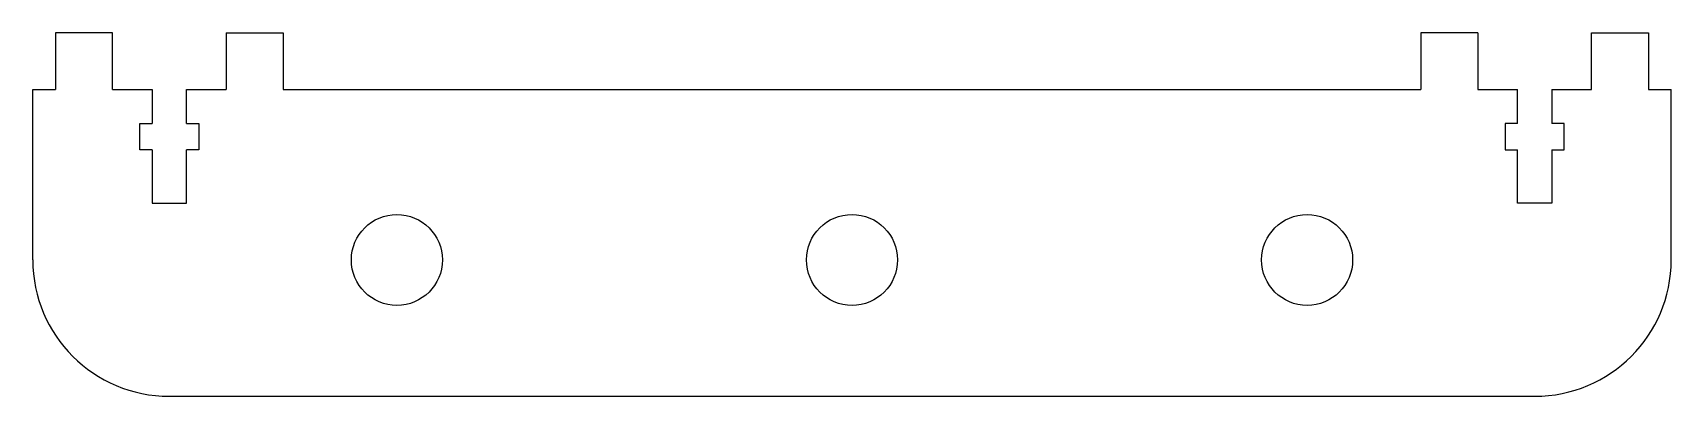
# Model space of a CAD drawing. Header units: millimetres. Extents: x -72 to 72, y -12 to 20.
import ezdxf

# ---------------------------------------------------------------- set-up
doc = ezdxf.new("R2010")
doc.units = ezdxf.units.MM

msp = doc.modelspace()

# ---------------------------------------------------------------- linework, layer by layer
at = {"color": 7, "linetype": 'Continuous', "lineweight": 25}
for p, q in [((-65, 20), (-70, 20)), ((-70, 20), (-70, 15)), ((-65, 15), (-65, 20)), ((-55, 20), (-50, 20)), ((-55, 20), (-55, 15)), ((-50, 20), (-50, 15)), ((55, 20), (50, 20)), ((50, 20), (50, 15)), ((55, 20), (55, 15)), ((65, 20), (70, 20)), ((65, 15), (65, 20)), ((70, 20), (70, 15)), ((-72, 15), (-70, 15)), ((-72, 0), (-72, 15)), ((-65, 15), (-61.5, 15)), ((-61.5, 15), (-61.5, 12)), ((-58.5, 15), (-55, 15)), ((-58.5, 12), (-58.5, 15)), ((-50, 15), (50, 15)), ((55, 15), (58.5, 15)), ((58.5, 12), (58.5, 15)), ((61.5, 15), (65, 15)), ((61.5, 15), (61.5, 12)), ((70, 15), (72, 15)), ((72, 0), (72, 15)), ((-62.6, 9.7), (-62.6, 12)), ((-62.6, 12), (-61.5, 12)), ((-58.5, 12), (-57.4, 12)), ((-57.4, 12), (-57.4, 9.7)), ((58.5, 12), (57.4, 12)), ((57.4, 12), (57.4, 9.7)), ((62.6, 12), (61.5, 12)), ((62.6, 9.7), (62.6, 12)), ((-61.5, 9.7), (-62.6, 9.7)), ((-61.5, 9.7), (-61.5, 5)), ((-57.4, 9.7), (-58.5, 9.7)), ((-58.5, 5), (-58.5, 9.7)), ((57.4, 9.7), (58.5, 9.7)), ((58.5, 5), (58.5, 9.7)), ((61.5, 9.7), (62.6, 9.7)), ((61.5, 9.7), (61.5, 5)), ((-61.5, 5), (-58.5, 5)), ((61.5, 5), (58.5, 5)), ((-60, -12), (60, -12))]:
    msp.add_line(p, q, dxfattribs=at)
for centre in [(-40, 0), (0, 0), (40, 0)]:
    msp.add_circle(centre, 4, dxfattribs=at)
for centre, start, end in [((-60, 0), 180, 270), ((60, 0), 270, 0)]:
    msp.add_arc(centre, 12, start, end, dxfattribs=at)

doc.saveas('drawing.dxf')
